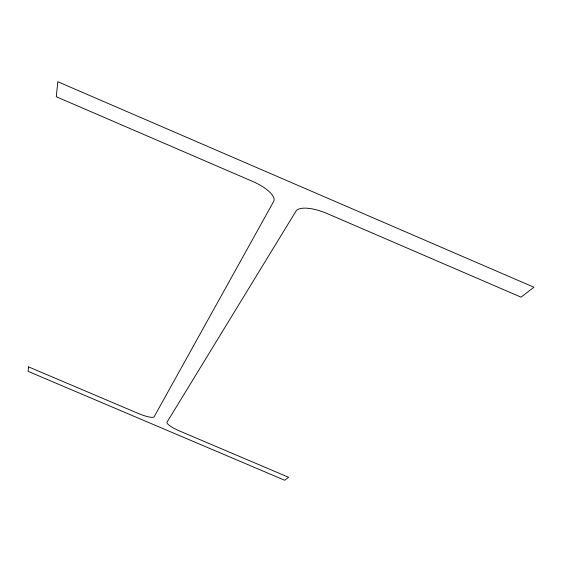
<?xml version="1.0" encoding="UTF-8"?>
<svg xmlns="http://www.w3.org/2000/svg" width="562" height="562" viewBox="0 0 562 562"><rect width="100%" height="100%" fill="white"/><g stroke="black" fill="none" stroke-linecap="round" stroke-linejoin="round"><path stroke-width="0.84" d="M28.557 366.874L28.1 371.341L284.702 480.264L288.573 477.271L179.777 431.075A15.862 3.246 22.5 0 1 167.026 422.16L296.005 211.101A27.693 9.877 21.7 0 1 327.14 213.546L521.058 297.172L533.9 287.224L57.809 81.736L56.27 96.734L252.689 181.442A27.721 9.919 22.9 0 1 273.652 201.463L154.171 416.709A15.884 3.253 22.9 0 1 138.133 413.393L28.557 366.874"/></g></svg>
